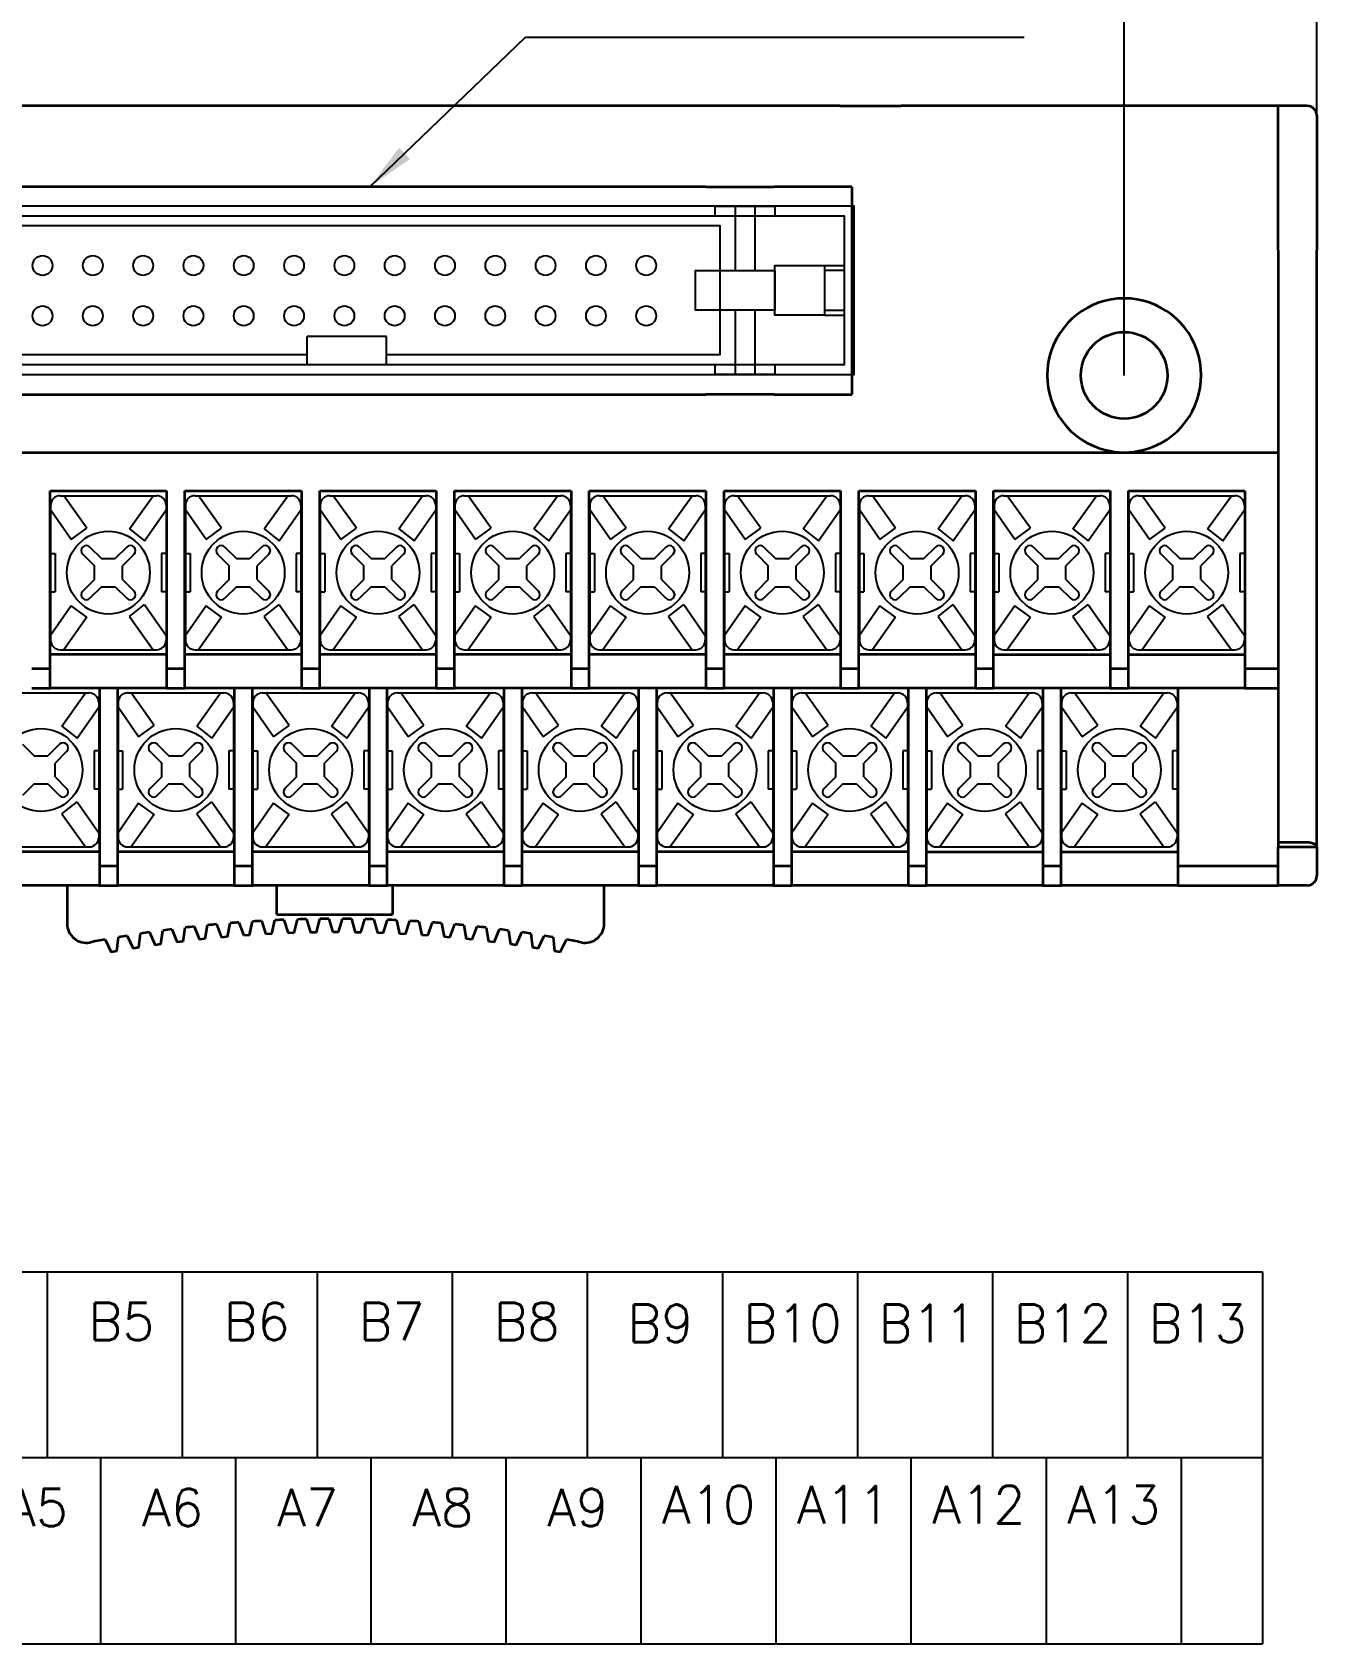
# Model space of a CAD drawing. Extents: x 295 to 2531, y 240 to 845.
# Drawn here: x 933.1 to 999.8, y 703 to 786.7 of the extents above; entities that cross this region are included whole.
import ezdxf

# ---------------------------------------------------------------- set-up
doc = ezdxf.new("R2010")
doc.units = 0
doc.header["$LTSCALE"] = 0.1
doc.layers.get('0').update_dxf_attribs({"linetype": 'CONTINUOUS'})
doc.layers.get('DEFPOINTS').update_dxf_attribs({"linetype": 'CONTINUOUS'})
doc.layers.add('S', color=3, linetype='CONTINUOUS')
doc.layers.add('가시적인 것(ISO)', color=7, linetype='CONTINUOUS', lineweight=35)
doc.styles.get("Standard").update_dxf_attribs({"font": 'simplex.shx', "width": 0.9})
doc.styles.add('주 문자 (ISO)', font='')
doc.styles.get('주 문자 (ISO)').set_extended_font_data('Dotum')
doc.dimstyles.new('기본값 (ISO)', dxfattribs={"dimtxt": 2.5, "dimasz": 2.5, "dimexe": 2, "dimexo": 0, "dimgap": 1, "dimtad": 1, "dimdec": 1, "dimrnd": 1e-08, "dimzin": 0, "dimdsep": 46, "dimtxsty": '주 문자 (ISO)', "dimcen": 0.09, "dimdle": 10, "dimclrd": 1, "dimclre": 1, "dimclrt": 256, "dimadec": 1, "dimazin": 0, "dimtfac": 0.6, "dimtofl": 0, "dimtmove": 0, "dimatfit": 3, "dimfxl": 1, "dimtolj": 1, "dimtzin": 0, "dimlwd": -1, "dimlwe": -1, "dimarcsym": 0})

# ---------------------------------------------------------------- blocks, each defined once
blk = doc.blocks.new('*D49')
at = {"color": 1, "transparency": 16777216}
for p, q in [((908.79, 768.849), (908.79, 799.785)), ((989.79, 768.849), (989.79, 799.785)), ((911.29, 797.785), (987.29, 797.785))]:
    blk.add_line(p, q, dxfattribs=at)
for points in [[(911.29, 798.202), (911.29, 797.368), (908.79, 797.785)], [(987.29, 798.202), (987.29, 797.368), (989.79, 797.785)]]:
    blk.add_solid(points, dxfattribs=at)
at = {"layer": 'DEFPOINTS', "color": 0, "transparency": 16777216}
for p in [(989.79, 797.785), (908.79, 768.849), (989.79, 768.849)]:
    blk.add_point(p, dxfattribs=at)
at = {"transparency": 16777216, "insert": (949.29, 800.037), "char_height": 2.5, "attachment_point": 5, "style": '주 문자 (ISO)'}
blk.add_mtext('\\A1;81.0', dxfattribs=at)
blk = doc.blocks.new('*D50')
at = {"color": 1, "transparency": 16777216}
for p, q in [((898.79, 782.349), (898.79, 806.091)), ((999.79, 782.346), (999.79, 806.091)), ((901.29, 804.091), (997.29, 804.091))]:
    blk.add_line(p, q, dxfattribs=at)
for points in [[(901.29, 804.508), (901.29, 803.675), (898.79, 804.091)], [(997.29, 804.508), (997.29, 803.675), (999.79, 804.091)]]:
    blk.add_solid(points, dxfattribs=at)
at = {"layer": 'DEFPOINTS', "color": 0, "transparency": 16777216}
for p in [(999.79, 804.091), (898.79, 782.349), (999.79, 782.346)]:
    blk.add_point(p, dxfattribs=at)
at = {"transparency": 16777216, "insert": (949.29, 806.343), "char_height": 2.5, "attachment_point": 5, "style": '주 문자 (ISO)'}
blk.add_mtext('\\A1;101.0', dxfattribs=at)

msp = doc.modelspace()

# ---------------------------------------------------------------- linework, layer by layer
at = {"color": 7}
for p, q in [((969.583, 777.641), (969.583, 774.298)), ((970.612, 777.641), (970.612, 774.298)), ((974.226, 774.556), (975.255, 774.556)), ((969.583, 772.241), (969.583, 768.898)), ((970.612, 772.241), (970.612, 768.898)), ((974.226, 771.984), (975.255, 771.984)), ((951.47, 770.869), (947.356, 770.869)), ((947.356, 769.927), (947.356, 770.869)), ((951.47, 769.927), (951.47, 770.869)), ((947.356, 769.413), (947.356, 769.927)), ((947.356, 769.413), (951.47, 769.413)), ((951.47, 769.413), (951.47, 769.927)), ((934.035, 762.099), (934.035, 755.099)), ((934.535, 762.599), (939.535, 762.599)), ((935.916, 760.909), (934.715, 762.599)), ((938.123, 760.874), (939.354, 762.599)), ((940.035, 762.099), (940.035, 755.099)), ((941.035, 762.099), (941.035, 755.099)), ((941.535, 762.599), (946.535, 762.599)), ((942.916, 760.909), (941.715, 762.599)), ((945.123, 760.874), (946.354, 762.599)), ((947.035, 762.099), (947.035, 755.099)), ((948.035, 762.099), (948.035, 755.099)), ((948.535, 762.599), (953.535, 762.599)), ((949.916, 760.909), (948.715, 762.599)), ((952.123, 760.874), (953.354, 762.599)), ((954.035, 762.099), (954.035, 755.099)), ((955.035, 762.099), (955.035, 755.099)), ((955.535, 762.599), (960.535, 762.599)), ((956.916, 760.909), (955.715, 762.599)), ((959.123, 760.874), (960.354, 762.599)), ((961.035, 762.099), (961.035, 755.099)), ((962.035, 762.099), (962.035, 755.099)), ((962.535, 762.599), (967.535, 762.599)), ((963.916, 760.909), (962.715, 762.599)), ((966.123, 760.874), (967.354, 762.599)), ((968.035, 762.099), (968.035, 755.099)), ((969.035, 762.099), (969.035, 755.099)), ((969.535, 762.599), (974.535, 762.599)), ((970.916, 760.909), (969.715, 762.599)), ((973.123, 760.874), (974.354, 762.599)), ((975.035, 762.099), (975.035, 755.099)), ((976.035, 762.099), (976.035, 755.099)), ((976.535, 762.599), (981.535, 762.599)), ((977.916, 760.909), (976.715, 762.599)), ((980.123, 760.874), (981.354, 762.599)), ((982.035, 762.099), (982.035, 755.099)), ((983.035, 762.099), (983.035, 755.099)), ((983.535, 762.599), (988.535, 762.599)), ((984.916, 760.909), (983.715, 762.599)), ((987.123, 760.874), (988.354, 762.599)), ((989.035, 762.099), (989.035, 755.099)), ((990.035, 762.099), (990.035, 755.099)), ((990.535, 762.599), (995.535, 762.599)), ((991.916, 760.909), (990.715, 762.599)), ((994.123, 760.874), (995.354, 762.599)), ((996.035, 762.099), (996.035, 755.099)), ((935.106, 760.317), (934.035, 761.857)), ((938.912, 760.258), (940.035, 761.857)), ((942.106, 760.317), (941.035, 761.857)), ((945.912, 760.258), (947.035, 761.857)), ((949.106, 760.317), (948.035, 761.857)), ((952.912, 760.258), (954.035, 761.857)), ((956.106, 760.317), (955.035, 761.857)), ((959.912, 760.258), (961.035, 761.857)), ((963.106, 760.317), (962.035, 761.857)), ((966.912, 760.258), (968.035, 761.857)), ((970.106, 760.317), (969.035, 761.857)), ((973.912, 760.258), (975.035, 761.857)), ((977.106, 760.317), (976.035, 761.857)), ((980.912, 760.258), (982.035, 761.857)), ((984.106, 760.317), (983.035, 761.857)), ((987.912, 760.258), (989.035, 761.857)), ((991.106, 760.317), (990.035, 761.857)), ((994.912, 760.258), (996.035, 761.857)), ((935.702, 759.558), (936.307, 758.953)), ((936.076, 759.932), (936.681, 759.327)), ((937.993, 759.932), (937.388, 759.327)), ((938.367, 759.558), (937.762, 758.953)), ((942.702, 759.558), (943.307, 758.953)), ((943.076, 759.932), (943.681, 759.327)), ((944.993, 759.932), (944.388, 759.327)), ((945.367, 759.558), (944.762, 758.953)), ((949.702, 759.558), (950.307, 758.953)), ((950.076, 759.932), (950.681, 759.327)), ((951.993, 759.932), (951.388, 759.327)), ((952.367, 759.558), (951.762, 758.953)), ((956.702, 759.558), (957.307, 758.953)), ((957.076, 759.932), (957.681, 759.327)), ((958.993, 759.932), (958.388, 759.327)), ((959.367, 759.558), (958.762, 758.953)), ((963.702, 759.558), (964.307, 758.953)), ((964.076, 759.932), (964.681, 759.327)), ((965.993, 759.932), (965.388, 759.327)), ((966.367, 759.558), (965.762, 758.953)), ((970.702, 759.558), (971.307, 758.953)), ((971.076, 759.932), (971.681, 759.327)), ((972.993, 759.932), (972.388, 759.327)), ((973.367, 759.558), (972.762, 758.953)), ((977.702, 759.558), (978.307, 758.953)), ((978.076, 759.932), (978.681, 759.327)), ((979.993, 759.932), (979.388, 759.327)), ((980.367, 759.558), (979.762, 758.953)), ((984.702, 759.558), (985.307, 758.953)), ((985.076, 759.932), (985.681, 759.327)), ((986.993, 759.932), (986.388, 759.327)), ((987.367, 759.558), (986.762, 758.953)), ((991.702, 759.558), (992.307, 758.953)), ((992.076, 759.932), (992.681, 759.327)), ((993.993, 759.932), (993.388, 759.327)), ((994.367, 759.558), (993.762, 758.953)), ((936.307, 758.246), (936.307, 758.953)), ((936.681, 759.327), (937.388, 759.327)), ((937.762, 758.246), (937.762, 758.953)), ((943.307, 758.246), (943.307, 758.953)), ((943.681, 759.327), (944.388, 759.327)), ((944.762, 758.246), (944.762, 758.953)), ((950.307, 758.246), (950.307, 758.953)), ((950.681, 759.327), (951.388, 759.327)), ((951.762, 758.246), (951.762, 758.953)), ((957.307, 758.246), (957.307, 758.953)), ((957.681, 759.327), (958.388, 759.327)), ((958.762, 758.246), (958.762, 758.953)), ((964.307, 758.246), (964.307, 758.953)), ((964.681, 759.327), (965.388, 759.327)), ((965.762, 758.246), (965.762, 758.953)), ((971.307, 758.246), (971.307, 758.953)), ((971.681, 759.327), (972.388, 759.327)), ((972.762, 758.246), (972.762, 758.953)), ((978.307, 758.246), (978.307, 758.953)), ((978.681, 759.327), (979.388, 759.327)), ((979.762, 758.246), (979.762, 758.953)), ((985.307, 758.246), (985.307, 758.953)), ((985.681, 759.327), (986.388, 759.327)), ((986.762, 758.246), (986.762, 758.953)), ((992.307, 758.246), (992.307, 758.953)), ((992.681, 759.327), (993.388, 759.327)), ((993.762, 758.246), (993.762, 758.953)), ((936.307, 758.246), (935.702, 757.641)), ((936.681, 757.872), (936.076, 757.267)), ((936.681, 757.872), (937.388, 757.872)), ((937.388, 757.872), (937.993, 757.267)), ((937.762, 758.246), (938.367, 757.641)), ((943.307, 758.246), (942.702, 757.641)), ((943.681, 757.872), (943.076, 757.267)), ((943.681, 757.872), (944.388, 757.872)), ((944.388, 757.872), (944.993, 757.267)), ((944.762, 758.246), (945.367, 757.641)), ((950.307, 758.246), (949.702, 757.641)), ((950.681, 757.872), (950.076, 757.267)), ((950.681, 757.872), (951.388, 757.872)), ((951.388, 757.872), (951.993, 757.267)), ((951.762, 758.246), (952.367, 757.641)), ((957.307, 758.246), (956.702, 757.641)), ((957.681, 757.872), (957.076, 757.267)), ((957.681, 757.872), (958.388, 757.872)), ((958.388, 757.872), (958.993, 757.267)), ((958.762, 758.246), (959.367, 757.641)), ((964.307, 758.246), (963.702, 757.641)), ((964.681, 757.872), (964.076, 757.267)), ((964.681, 757.872), (965.388, 757.872)), ((965.388, 757.872), (965.993, 757.267)), ((965.762, 758.246), (966.367, 757.641)), ((971.307, 758.246), (970.702, 757.641)), ((971.681, 757.872), (971.076, 757.267)), ((971.681, 757.872), (972.388, 757.872)), ((972.388, 757.872), (972.993, 757.267)), ((972.762, 758.246), (973.367, 757.641)), ((978.307, 758.246), (977.702, 757.641)), ((978.681, 757.872), (978.076, 757.267)), ((978.681, 757.872), (979.388, 757.872)), ((979.388, 757.872), (979.993, 757.267)), ((979.762, 758.246), (980.367, 757.641)), ((985.307, 758.246), (984.702, 757.641)), ((985.681, 757.872), (985.076, 757.267)), ((985.681, 757.872), (986.388, 757.872)), ((986.388, 757.872), (986.993, 757.267)), ((986.762, 758.246), (987.367, 757.641)), ((992.307, 758.246), (991.702, 757.641)), ((992.681, 757.872), (992.076, 757.267)), ((992.681, 757.872), (993.388, 757.872)), ((993.388, 757.872), (993.993, 757.267)), ((993.762, 758.246), (994.367, 757.641)), ((935.106, 756.881), (934.035, 755.341)), ((938.912, 756.94), (940.035, 755.341)), ((942.106, 756.881), (941.035, 755.341)), ((945.912, 756.94), (947.035, 755.341)), ((949.106, 756.881), (948.035, 755.341)), ((952.912, 756.94), (954.035, 755.341)), ((956.106, 756.881), (955.035, 755.341)), ((959.912, 756.94), (961.035, 755.341)), ((963.106, 756.881), (962.035, 755.341)), ((966.912, 756.94), (968.035, 755.341)), ((970.106, 756.881), (969.035, 755.341)), ((973.912, 756.94), (975.035, 755.341)), ((977.106, 756.881), (976.035, 755.341)), ((980.912, 756.94), (982.035, 755.341)), ((984.106, 756.881), (983.035, 755.341)), ((987.912, 756.94), (989.035, 755.341)), ((991.106, 756.881), (990.035, 755.341)), ((994.912, 756.94), (996.035, 755.341)), ((935.916, 756.289), (934.715, 754.599)), ((938.123, 756.325), (939.354, 754.599)), ((942.916, 756.289), (941.715, 754.599)), ((945.123, 756.325), (946.354, 754.599)), ((949.916, 756.289), (948.715, 754.599)), ((952.123, 756.325), (953.354, 754.599)), ((956.916, 756.289), (955.715, 754.599)), ((959.123, 756.325), (960.354, 754.599)), ((963.916, 756.289), (962.715, 754.599)), ((966.123, 756.325), (967.354, 754.599)), ((970.916, 756.289), (969.715, 754.599)), ((973.123, 756.325), (974.354, 754.599)), ((977.916, 756.289), (976.715, 754.599)), ((980.123, 756.325), (981.354, 754.599)), ((984.916, 756.289), (983.715, 754.599)), ((987.123, 756.325), (988.354, 754.599)), ((991.916, 756.289), (990.715, 754.599)), ((994.123, 756.325), (995.354, 754.599)), ((934.535, 754.599), (939.535, 754.599)), ((941.535, 754.599), (946.535, 754.599)), ((948.535, 754.599), (953.535, 754.599)), ((955.535, 754.599), (960.535, 754.599)), ((962.535, 754.599), (967.535, 754.599)), ((969.535, 754.599), (974.535, 754.599)), ((976.535, 754.599), (981.535, 754.599)), ((983.535, 754.599), (988.535, 754.599)), ((990.535, 754.599), (995.535, 754.599)), ((931.035, 752.349), (936.035, 752.349)), ((934.623, 750.624), (935.854, 752.349)), ((936.535, 751.849), (936.535, 744.849)), ((937.535, 751.849), (937.535, 744.849)), ((938.035, 752.349), (943.035, 752.349)), ((939.416, 750.659), (938.215, 752.349)), ((941.623, 750.624), (942.854, 752.349)), ((943.535, 751.849), (943.535, 744.849)), ((944.535, 751.849), (944.535, 744.849)), ((945.035, 752.349), (950.035, 752.349)), ((946.416, 750.659), (945.215, 752.349)), ((948.623, 750.624), (949.854, 752.349)), ((950.535, 751.849), (950.535, 744.849)), ((951.535, 751.849), (951.535, 744.849)), ((952.035, 752.349), (957.035, 752.349)), ((953.416, 750.659), (952.215, 752.349)), ((955.623, 750.624), (956.854, 752.349)), ((957.535, 751.849), (957.535, 744.849)), ((958.535, 751.849), (958.535, 744.849)), ((959.035, 752.349), (964.035, 752.349)), ((960.416, 750.659), (959.215, 752.349)), ((962.623, 750.624), (963.854, 752.349)), ((964.535, 751.849), (964.535, 744.849)), ((965.535, 751.849), (965.535, 744.849)), ((966.035, 752.349), (971.035, 752.349)), ((967.416, 750.659), (966.215, 752.349)), ((969.623, 750.624), (970.854, 752.349)), ((971.535, 751.849), (971.535, 744.849)), ((972.535, 751.849), (972.535, 744.849)), ((973.035, 752.349), (978.035, 752.349)), ((974.416, 750.659), (973.215, 752.349)), ((976.623, 750.624), (977.854, 752.349)), ((978.535, 751.849), (978.535, 744.849)), ((979.535, 751.849), (979.535, 744.849)), ((980.035, 752.349), (985.035, 752.349)), ((981.416, 750.659), (980.215, 752.349)), ((983.623, 750.624), (984.854, 752.349)), ((985.535, 751.849), (985.535, 744.849)), ((986.535, 751.849), (986.535, 744.849)), ((987.035, 752.349), (992.035, 752.349)), ((988.416, 750.659), (987.215, 752.349)), ((990.623, 750.624), (991.854, 752.349)), ((992.535, 751.849), (992.535, 744.849)), ((935.412, 750.008), (936.535, 751.607)), ((938.606, 750.067), (937.535, 751.607)), ((942.412, 750.008), (943.535, 751.607)), ((945.606, 750.067), (944.535, 751.607)), ((949.412, 750.008), (950.535, 751.607)), ((952.606, 750.067), (951.535, 751.607)), ((956.412, 750.008), (957.535, 751.607)), ((959.606, 750.067), (958.535, 751.607)), ((963.412, 750.008), (964.535, 751.607)), ((966.606, 750.067), (965.535, 751.607)), ((970.412, 750.008), (971.535, 751.607)), ((973.606, 750.067), (972.535, 751.607)), ((977.412, 750.008), (978.535, 751.607)), ((980.606, 750.067), (979.535, 751.607)), ((984.412, 750.008), (985.535, 751.607)), ((987.606, 750.067), (986.535, 751.607)), ((991.412, 750.008), (992.535, 751.607)), ((932.576, 749.682), (933.181, 749.077)), ((934.493, 749.682), (933.888, 749.077)), ((934.867, 749.308), (934.262, 748.703)), ((939.202, 749.308), (939.807, 748.703)), ((939.576, 749.682), (940.181, 749.077)), ((941.493, 749.682), (940.888, 749.077)), ((941.867, 749.308), (941.262, 748.703)), ((946.202, 749.308), (946.807, 748.703)), ((946.576, 749.682), (947.181, 749.077)), ((948.493, 749.682), (947.888, 749.077)), ((948.867, 749.308), (948.262, 748.703)), ((953.202, 749.308), (953.807, 748.703)), ((953.576, 749.682), (954.181, 749.077)), ((955.493, 749.682), (954.888, 749.077)), ((955.867, 749.308), (955.262, 748.703)), ((960.202, 749.308), (960.807, 748.703)), ((960.576, 749.682), (961.181, 749.077)), ((962.493, 749.682), (961.888, 749.077)), ((962.867, 749.308), (962.262, 748.703)), ((967.202, 749.308), (967.807, 748.703)), ((967.576, 749.682), (968.181, 749.077)), ((969.493, 749.682), (968.888, 749.077)), ((969.867, 749.308), (969.262, 748.703)), ((974.202, 749.308), (974.807, 748.703)), ((974.576, 749.682), (975.181, 749.077)), ((976.493, 749.682), (975.888, 749.077)), ((976.867, 749.308), (976.262, 748.703)), ((981.202, 749.308), (981.807, 748.703)), ((981.576, 749.682), (982.181, 749.077)), ((983.493, 749.682), (982.888, 749.077)), ((983.867, 749.308), (983.262, 748.703)), ((988.202, 749.308), (988.807, 748.703)), ((988.576, 749.682), (989.181, 749.077)), ((990.493, 749.682), (989.888, 749.077)), ((990.867, 749.308), (990.262, 748.703)), ((933.181, 749.077), (933.888, 749.077)), ((934.262, 747.996), (934.262, 748.703)), ((939.807, 747.996), (939.807, 748.703)), ((940.181, 749.077), (940.888, 749.077)), ((941.262, 747.996), (941.262, 748.703)), ((946.807, 747.996), (946.807, 748.703)), ((947.181, 749.077), (947.888, 749.077)), ((948.262, 747.996), (948.262, 748.703)), ((953.807, 747.996), (953.807, 748.703)), ((954.181, 749.077), (954.888, 749.077)), ((955.262, 747.996), (955.262, 748.703)), ((960.807, 747.996), (960.807, 748.703)), ((961.181, 749.077), (961.888, 749.077)), ((962.262, 747.996), (962.262, 748.703)), ((967.807, 747.996), (967.807, 748.703)), ((968.181, 749.077), (968.888, 749.077)), ((969.262, 747.996), (969.262, 748.703)), ((974.807, 747.996), (974.807, 748.703)), ((975.181, 749.077), (975.888, 749.077)), ((976.262, 747.996), (976.262, 748.703)), ((981.807, 747.996), (981.807, 748.703)), ((982.181, 749.077), (982.888, 749.077)), ((983.262, 747.996), (983.262, 748.703)), ((988.807, 747.996), (988.807, 748.703)), ((989.181, 749.077), (989.888, 749.077)), ((990.262, 747.996), (990.262, 748.703)), ((934.262, 747.996), (934.867, 747.391)), ((939.807, 747.996), (939.202, 747.391)), ((941.262, 747.996), (941.867, 747.391)), ((946.807, 747.996), (946.202, 747.391)), ((948.262, 747.996), (948.867, 747.391)), ((953.807, 747.996), (953.202, 747.391)), ((955.262, 747.996), (955.867, 747.391)), ((960.807, 747.996), (960.202, 747.391)), ((962.262, 747.996), (962.867, 747.391)), ((967.807, 747.996), (967.202, 747.391)), ((969.262, 747.996), (969.867, 747.391)), ((974.807, 747.996), (974.202, 747.391)), ((976.262, 747.996), (976.867, 747.391)), ((981.807, 747.996), (981.202, 747.391)), ((983.262, 747.996), (983.867, 747.391)), ((988.807, 747.996), (988.202, 747.391)), ((990.262, 747.996), (990.867, 747.391)), ((933.181, 747.622), (932.576, 747.017)), ((933.181, 747.622), (933.888, 747.622)), ((933.888, 747.622), (934.493, 747.017)), ((940.181, 747.622), (939.576, 747.017)), ((940.181, 747.622), (940.888, 747.622)), ((940.888, 747.622), (941.493, 747.017)), ((947.181, 747.622), (946.576, 747.017)), ((947.181, 747.622), (947.888, 747.622)), ((947.888, 747.622), (948.493, 747.017)), ((954.181, 747.622), (953.576, 747.017)), ((954.181, 747.622), (954.888, 747.622)), ((954.888, 747.622), (955.493, 747.017)), ((961.181, 747.622), (960.576, 747.017)), ((961.181, 747.622), (961.888, 747.622)), ((961.888, 747.622), (962.493, 747.017)), ((968.181, 747.622), (967.576, 747.017)), ((968.181, 747.622), (968.888, 747.622)), ((968.888, 747.622), (969.493, 747.017)), ((975.181, 747.622), (974.576, 747.017)), ((975.181, 747.622), (975.888, 747.622)), ((975.888, 747.622), (976.493, 747.017)), ((982.181, 747.622), (981.576, 747.017)), ((982.181, 747.622), (982.888, 747.622)), ((982.888, 747.622), (983.493, 747.017)), ((989.181, 747.622), (988.576, 747.017)), ((989.181, 747.622), (989.888, 747.622)), ((989.888, 747.622), (990.493, 747.017)), ((934.623, 746.075), (935.854, 744.349)), ((935.412, 746.69), (936.535, 745.091)), ((938.606, 746.631), (937.535, 745.091)), ((939.416, 746.039), (938.215, 744.349)), ((941.623, 746.075), (942.854, 744.349)), ((942.412, 746.69), (943.535, 745.091)), ((945.606, 746.631), (944.535, 745.091)), ((946.416, 746.039), (945.215, 744.349)), ((948.623, 746.075), (949.854, 744.349)), ((949.412, 746.69), (950.535, 745.091)), ((952.606, 746.631), (951.535, 745.091)), ((953.416, 746.039), (952.215, 744.349)), ((955.623, 746.075), (956.854, 744.349)), ((956.412, 746.69), (957.535, 745.091)), ((959.606, 746.631), (958.535, 745.091)), ((960.416, 746.039), (959.215, 744.349)), ((962.623, 746.075), (963.854, 744.349)), ((963.412, 746.69), (964.535, 745.091)), ((966.606, 746.631), (965.535, 745.091)), ((967.416, 746.039), (966.215, 744.349)), ((969.623, 746.075), (970.854, 744.349)), ((970.412, 746.69), (971.535, 745.091)), ((973.606, 746.631), (972.535, 745.091)), ((974.416, 746.039), (973.215, 744.349)), ((976.623, 746.075), (977.854, 744.349)), ((977.412, 746.69), (978.535, 745.091)), ((980.606, 746.631), (979.535, 745.091)), ((981.416, 746.039), (980.215, 744.349)), ((983.623, 746.075), (984.854, 744.349)), ((984.412, 746.69), (985.535, 745.091)), ((987.606, 746.631), (986.535, 745.091)), ((988.416, 746.039), (987.215, 744.349)), ((990.623, 746.075), (991.854, 744.349)), ((991.412, 746.69), (992.535, 745.091)), ((931.035, 744.349), (936.035, 744.349)), ((938.035, 744.349), (943.035, 744.349)), ((945.035, 744.349), (950.035, 744.349)), ((952.035, 744.349), (957.035, 744.349)), ((959.035, 744.349), (964.035, 744.349)), ((966.035, 744.349), (971.035, 744.349)), ((973.035, 744.349), (978.035, 744.349)), ((980.035, 744.349), (985.035, 744.349)), ((987.035, 744.349), (992.035, 744.349)), ((901.559, 722.285), (996.978, 722.285)), ((933.85, 722.285), (933.85, 712.62)), ((940.864, 722.285), (940.864, 712.62)), ((947.878, 722.285), (947.878, 712.62)), ((954.893, 722.285), (954.893, 712.62)), ((961.907, 722.285), (961.907, 712.62)), ((968.921, 722.285), (968.921, 712.62)), ((975.935, 722.285), (975.935, 712.62)), ((982.949, 722.285), (982.949, 712.62)), ((989.964, 722.285), (989.964, 712.62)), ((996.978, 722.285), (996.978, 702.955)), ((996.978, 712.62), (901.559, 712.62)), ((936.63, 712.62), (936.63, 702.955)), ((943.644, 712.62), (943.644, 702.955)), ((950.658, 712.62), (950.658, 702.955)), ((957.673, 712.62), (957.673, 702.955)), ((964.687, 712.62), (964.687, 702.955)), ((971.701, 712.62), (971.701, 702.955)), ((978.715, 712.62), (978.715, 702.955)), ((985.729, 712.62), (985.729, 702.955)), ((992.743, 712.62), (992.743, 702.955)), ((901.559, 702.955), (996.978, 702.955))]:
    msp.add_line(p, q, dxfattribs=at)
for p, q in [((935.106, 760.317), (935.916, 760.909)), ((938.123, 760.874), (938.912, 760.258)), ((942.106, 760.317), (942.916, 760.909)), ((945.123, 760.874), (945.912, 760.258)), ((949.106, 760.317), (949.916, 760.909)), ((952.123, 760.874), (952.912, 760.258)), ((956.106, 760.317), (956.916, 760.909)), ((959.123, 760.874), (959.912, 760.258)), ((963.106, 760.317), (963.916, 760.909)), ((966.123, 760.874), (966.912, 760.258)), ((970.106, 760.317), (970.916, 760.909)), ((973.123, 760.874), (973.912, 760.258)), ((977.106, 760.317), (977.916, 760.909)), ((980.123, 760.874), (980.912, 760.258)), ((984.106, 760.317), (984.916, 760.909)), ((987.123, 760.874), (987.912, 760.258)), ((991.106, 760.317), (991.916, 760.909)), ((994.123, 760.874), (994.912, 760.258)), ((935.916, 756.289), (935.106, 756.881)), ((938.123, 756.325), (938.912, 756.94)), ((942.916, 756.289), (942.106, 756.881)), ((945.123, 756.325), (945.912, 756.94)), ((949.916, 756.289), (949.106, 756.881)), ((952.123, 756.325), (952.912, 756.94)), ((956.916, 756.289), (956.106, 756.881)), ((959.123, 756.325), (959.912, 756.94)), ((963.916, 756.289), (963.106, 756.881)), ((966.123, 756.325), (966.912, 756.94)), ((970.916, 756.289), (970.106, 756.881)), ((973.123, 756.325), (973.912, 756.94)), ((977.916, 756.289), (977.106, 756.881)), ((980.123, 756.325), (980.912, 756.94)), ((984.916, 756.289), (984.106, 756.881)), ((987.123, 756.325), (987.912, 756.94)), ((991.916, 756.289), (991.106, 756.881)), ((994.123, 756.325), (994.912, 756.94)), ((934.623, 750.624), (935.412, 750.008)), ((938.606, 750.067), (939.416, 750.659)), ((941.623, 750.624), (942.412, 750.008)), ((945.606, 750.067), (946.416, 750.659)), ((948.623, 750.624), (949.412, 750.008)), ((952.606, 750.067), (953.416, 750.659)), ((955.623, 750.624), (956.412, 750.008)), ((959.606, 750.067), (960.416, 750.659)), ((962.623, 750.624), (963.412, 750.008)), ((966.606, 750.067), (967.416, 750.659)), ((969.623, 750.624), (970.412, 750.008)), ((973.606, 750.067), (974.416, 750.659)), ((976.623, 750.624), (977.412, 750.008)), ((980.606, 750.067), (981.416, 750.659)), ((983.623, 750.624), (984.412, 750.008)), ((987.606, 750.067), (988.416, 750.659)), ((990.623, 750.624), (991.412, 750.008)), ((934.623, 746.075), (935.412, 746.69)), ((939.416, 746.039), (938.606, 746.631)), ((941.623, 746.075), (942.412, 746.69)), ((946.416, 746.039), (945.606, 746.631)), ((948.623, 746.075), (949.412, 746.69)), ((953.416, 746.039), (952.606, 746.631)), ((955.623, 746.075), (956.412, 746.69)), ((960.416, 746.039), (959.606, 746.631)), ((962.623, 746.075), (963.412, 746.69)), ((967.416, 746.039), (966.606, 746.631)), ((969.623, 746.075), (970.412, 746.69)), ((974.416, 746.039), (973.606, 746.631)), ((976.623, 746.075), (977.412, 746.69)), ((981.416, 746.039), (980.606, 746.631)), ((983.623, 746.075), (984.412, 746.69)), ((988.416, 746.039), (987.606, 746.631)), ((990.623, 746.075), (991.412, 746.69))]:
    msp.add_line(p, q)
for points in [[(923.057, 777.641), (923.057, 768.898), (975.769, 768.898), (975.769, 777.641)], [(971.641, 777.641), (971.641, 777.127), (968.555, 777.127), (968.555, 777.641)], [(974.226, 774.556), (974.226, 771.984), (971.641, 771.984), (971.641, 774.556)], [(971.641, 774.298), (971.641, 772.241), (967.526, 772.241), (967.526, 774.298)], [(971.641, 769.413), (971.641, 768.898), (968.555, 768.898), (968.555, 769.413)]]:
    msp.add_lwpolyline(points, close=True, dxfattribs=at)
for points in [[(951.47, 769.413), (975.255, 769.413), (975.255, 777.127), (923.571, 777.127), (923.571, 769.413), (947.356, 769.413)], [(951.47, 769.927), (968.812, 769.927), (968.812, 776.613), (930.014, 776.613), (930.014, 769.927), (947.356, 769.927)], [(975.255, 774.298), (974.226, 774.298), (974.226, 772.241), (975.255, 772.241)]]:
    msp.add_lwpolyline(points, dxfattribs=at)
for centre, radius in [((933.614, 774.556), 0.514), ((936.227, 774.556), 0.514), ((938.839, 774.556), 0.514), ((941.452, 774.556), 0.514), ((944.065, 774.556), 0.514), ((946.677, 774.556), 0.514), ((949.29, 774.556), 0.514), ((951.902, 774.556), 0.514), ((954.515, 774.556), 0.514), ((957.127, 774.556), 0.514), ((959.74, 774.556), 0.514), ((962.353, 774.556), 0.514), ((964.965, 774.556), 0.514), ((933.614, 771.943), 0.514), ((936.227, 771.943), 0.514), ((938.839, 771.943), 0.514), ((941.452, 771.943), 0.514), ((944.065, 771.943), 0.514), ((946.677, 771.943), 0.514), ((949.29, 771.943), 0.514), ((951.902, 771.943), 0.514), ((954.515, 771.943), 0.514), ((957.127, 771.943), 0.514), ((959.74, 771.943), 0.514), ((962.353, 771.943), 0.514), ((964.965, 771.943), 0.514), ((937.035, 758.599), 2.153), ((944.035, 758.599), 2.153), ((951.035, 758.599), 2.153), ((958.035, 758.599), 2.153), ((965.035, 758.599), 2.153), ((972.035, 758.599), 2.153), ((979.035, 758.599), 2.153), ((986.035, 758.599), 2.153), ((993.035, 758.599), 2.153), ((933.535, 748.349), 2.153), ((940.535, 748.349), 2.153), ((947.535, 748.349), 2.153), ((954.535, 748.349), 2.153), ((961.535, 748.349), 2.153), ((968.535, 748.349), 2.153), ((975.535, 748.349), 2.153), ((982.535, 748.349), 2.153), ((989.535, 748.349), 2.153)]:
    msp.add_circle(centre, radius, dxfattribs=at)
for centre, radius, start, end in [((934.535, 762.099), 0.5, 90, 180), ((939.535, 762.099), 0.5, 0, 90), ((941.535, 762.099), 0.5, 90, 180), ((946.535, 762.099), 0.5, 0, 90), ((948.535, 762.099), 0.5, 90, 180), ((953.535, 762.099), 0.5, 0, 90), ((955.535, 762.099), 0.5, 90, 180), ((960.535, 762.099), 0.5, 0, 90), ((962.535, 762.099), 0.5, 90, 180), ((967.535, 762.099), 0.5, 0, 90), ((969.535, 762.099), 0.5, 90, 180), ((974.535, 762.099), 0.5, 0, 90), ((976.535, 762.099), 0.5, 90, 180), ((981.535, 762.099), 0.5, 0, 90), ((983.535, 762.099), 0.5, 90, 180), ((988.535, 762.099), 0.5, 0, 90), ((990.535, 762.099), 0.5, 90, 180), ((995.535, 762.099), 0.5, 0, 90), ((935.889, 759.745), 0.265, 45, 225), ((938.18, 759.745), 0.265, 315, 135), ((942.889, 759.745), 0.265, 45, 225), ((945.18, 759.745), 0.265, 315, 135), ((949.889, 759.745), 0.265, 45, 225), ((952.18, 759.745), 0.265, 315, 135), ((956.889, 759.745), 0.265, 45, 225), ((959.18, 759.745), 0.265, 315, 135), ((963.889, 759.745), 0.265, 45, 225), ((966.18, 759.745), 0.265, 315, 135), ((970.889, 759.745), 0.265, 45, 225), ((973.18, 759.745), 0.265, 315, 135), ((977.889, 759.745), 0.265, 45, 225), ((980.18, 759.745), 0.265, 315, 135), ((984.889, 759.745), 0.265, 45, 225), ((987.18, 759.745), 0.265, 315, 135), ((991.889, 759.745), 0.265, 45, 225), ((994.18, 759.745), 0.265, 315, 135), ((935.889, 757.454), 0.265, 135, 315), ((938.18, 757.454), 0.265, 225, 45), ((942.889, 757.454), 0.265, 135, 315), ((945.18, 757.454), 0.265, 225, 45), ((949.889, 757.454), 0.265, 135, 315), ((952.18, 757.454), 0.265, 225, 45), ((956.889, 757.454), 0.265, 135, 315), ((959.18, 757.454), 0.265, 225, 45), ((963.889, 757.454), 0.265, 135, 315), ((966.18, 757.454), 0.265, 225, 45), ((970.889, 757.454), 0.265, 135, 315), ((973.18, 757.454), 0.265, 225, 45), ((977.889, 757.454), 0.265, 135, 315), ((980.18, 757.454), 0.265, 225, 45), ((984.889, 757.454), 0.265, 135, 315), ((987.18, 757.454), 0.265, 225, 45), ((991.889, 757.454), 0.265, 135, 315), ((994.18, 757.454), 0.265, 225, 45), ((934.535, 755.099), 0.5, 180, 270), ((939.535, 755.099), 0.5, 270, 0), ((941.535, 755.099), 0.5, 180, 270), ((946.535, 755.099), 0.5, 270, 0), ((948.535, 755.099), 0.5, 180, 270), ((953.535, 755.099), 0.5, 270, 0), ((955.535, 755.099), 0.5, 180, 270), ((960.535, 755.099), 0.5, 270, 0), ((962.535, 755.099), 0.5, 180, 270), ((967.535, 755.099), 0.5, 270, 0), ((969.535, 755.099), 0.5, 180, 270), ((974.535, 755.099), 0.5, 270, 0), ((976.535, 755.099), 0.5, 180, 270), ((981.535, 755.099), 0.5, 270, 0), ((983.535, 755.099), 0.5, 180, 270), ((988.535, 755.099), 0.5, 270, 0), ((990.535, 755.099), 0.5, 180, 270), ((995.535, 755.099), 0.5, 270, 0), ((936.035, 751.849), 0.5, 0, 90), ((938.035, 751.849), 0.5, 90, 180), ((943.035, 751.849), 0.5, 0, 90), ((945.035, 751.849), 0.5, 90, 180), ((950.035, 751.849), 0.5, 0, 90), ((952.035, 751.849), 0.5, 90, 180), ((957.035, 751.849), 0.5, 0, 90), ((959.035, 751.849), 0.5, 90, 180), ((964.035, 751.849), 0.5, 0, 90), ((966.035, 751.849), 0.5, 90, 180), ((971.035, 751.849), 0.5, 0, 90), ((973.035, 751.849), 0.5, 90, 180), ((978.035, 751.849), 0.5, 0, 90), ((980.035, 751.849), 0.5, 90, 180), ((985.035, 751.849), 0.5, 0, 90), ((987.035, 751.849), 0.5, 90, 180), ((992.035, 751.849), 0.5, 0, 90), ((934.68, 749.495), 0.265, 315, 135), ((939.389, 749.495), 0.265, 45, 225), ((941.68, 749.495), 0.265, 315, 135), ((946.389, 749.495), 0.265, 45, 225), ((948.68, 749.495), 0.265, 315, 135), ((953.389, 749.495), 0.265, 45, 225), ((955.68, 749.495), 0.265, 315, 135), ((960.389, 749.495), 0.265, 45, 225), ((962.68, 749.495), 0.265, 315, 135), ((967.389, 749.495), 0.265, 45, 225), ((969.68, 749.495), 0.265, 315, 135), ((974.389, 749.495), 0.265, 45, 225), ((976.68, 749.495), 0.265, 315, 135), ((981.389, 749.495), 0.265, 45, 225), ((983.68, 749.495), 0.265, 315, 135), ((988.389, 749.495), 0.265, 45, 225), ((990.68, 749.495), 0.265, 315, 135), ((934.68, 747.204), 0.265, 225, 45), ((939.389, 747.204), 0.265, 135, 315), ((941.68, 747.204), 0.265, 225, 45), ((946.389, 747.204), 0.265, 135, 315), ((948.68, 747.204), 0.265, 225, 45), ((953.389, 747.204), 0.265, 135, 315), ((955.68, 747.204), 0.265, 225, 45), ((960.389, 747.204), 0.265, 135, 315), ((962.68, 747.204), 0.265, 225, 45), ((967.389, 747.204), 0.265, 135, 315), ((969.68, 747.204), 0.265, 225, 45), ((974.389, 747.204), 0.265, 135, 315), ((976.68, 747.204), 0.265, 225, 45), ((981.389, 747.204), 0.265, 135, 315), ((983.68, 747.204), 0.265, 225, 45), ((988.389, 747.204), 0.265, 135, 315), ((990.68, 747.204), 0.265, 225, 45), ((936.035, 744.849), 0.5, 270, 0), ((938.035, 744.849), 0.5, 180, 270), ((943.035, 744.849), 0.5, 270, 0), ((945.035, 744.849), 0.5, 180, 270), ((950.035, 744.849), 0.5, 270, 0), ((952.035, 744.849), 0.5, 180, 270), ((957.035, 744.849), 0.5, 270, 0), ((959.035, 744.849), 0.5, 180, 270), ((964.035, 744.849), 0.5, 270, 0), ((966.035, 744.849), 0.5, 180, 270), ((971.035, 744.849), 0.5, 270, 0), ((973.035, 744.849), 0.5, 180, 270), ((978.035, 744.849), 0.5, 270, 0), ((980.035, 744.849), 0.5, 180, 270), ((985.035, 744.849), 0.5, 270, 0), ((987.035, 744.849), 0.5, 180, 270), ((992.035, 744.849), 0.5, 270, 0)]:
    msp.add_arc(centre, radius, start, end, dxfattribs=at)
at = {"layer": 'S', "color": 0}
for p, q in [((934.01, 759.599), (934.275, 759.599)), ((934.275, 759.599), (934.275, 757.599)), ((940.06, 759.599), (939.795, 759.599)), ((939.795, 759.599), (939.795, 757.599)), ((941.01, 759.599), (941.275, 759.599)), ((941.275, 759.599), (941.275, 757.599)), ((947.06, 759.599), (946.795, 759.599)), ((946.795, 759.599), (946.795, 757.599)), ((948.01, 759.599), (948.275, 759.599)), ((948.275, 759.599), (948.275, 757.599)), ((954.06, 759.599), (953.795, 759.599)), ((953.795, 759.599), (953.795, 757.599)), ((955.01, 759.599), (955.275, 759.599)), ((955.275, 759.599), (955.275, 757.599)), ((961.06, 759.599), (960.795, 759.599)), ((960.795, 759.599), (960.795, 757.599)), ((962.01, 759.599), (962.275, 759.599)), ((962.275, 759.599), (962.275, 757.599)), ((968.06, 759.599), (967.795, 759.599)), ((967.795, 759.599), (967.795, 757.599)), ((969.01, 759.599), (969.275, 759.599)), ((969.275, 759.599), (969.275, 757.599)), ((975.06, 759.599), (974.795, 759.599)), ((974.795, 759.599), (974.795, 757.599)), ((976.01, 759.599), (976.275, 759.599)), ((976.275, 759.599), (976.275, 757.599)), ((982.06, 759.599), (981.795, 759.599)), ((981.795, 759.599), (981.795, 757.599)), ((983.01, 759.599), (983.275, 759.599)), ((983.275, 759.599), (983.275, 757.599)), ((989.06, 759.599), (988.795, 759.599)), ((988.795, 759.599), (988.795, 757.599)), ((990.01, 759.599), (990.275, 759.599)), ((990.275, 759.599), (990.275, 757.599)), ((996.06, 759.599), (995.795, 759.599)), ((995.795, 759.599), (995.795, 757.599)), ((934.01, 757.599), (934.275, 757.599)), ((940.06, 757.599), (939.795, 757.599)), ((941.01, 757.599), (941.275, 757.599)), ((947.06, 757.599), (946.795, 757.599)), ((948.01, 757.599), (948.275, 757.599)), ((954.06, 757.599), (953.795, 757.599)), ((955.01, 757.599), (955.275, 757.599)), ((961.06, 757.599), (960.795, 757.599)), ((962.01, 757.599), (962.275, 757.599)), ((968.06, 757.599), (967.795, 757.599)), ((969.01, 757.599), (969.275, 757.599)), ((975.06, 757.599), (974.795, 757.599)), ((976.01, 757.599), (976.275, 757.599)), ((982.06, 757.599), (981.795, 757.599)), ((983.01, 757.599), (983.275, 757.599)), ((989.06, 757.599), (988.795, 757.599)), ((990.01, 757.599), (990.275, 757.599)), ((996.06, 757.599), (995.795, 757.599)), ((936.56, 749.349), (936.295, 749.349)), ((936.295, 749.349), (936.295, 747.349)), ((937.51, 749.349), (937.775, 749.349)), ((937.775, 749.349), (937.775, 747.349)), ((943.56, 749.349), (943.295, 749.349)), ((943.295, 749.349), (943.295, 747.349)), ((944.51, 749.349), (944.775, 749.349)), ((944.775, 749.349), (944.775, 747.349)), ((950.56, 749.349), (950.295, 749.349)), ((950.295, 749.349), (950.295, 747.349)), ((951.51, 749.349), (951.775, 749.349)), ((951.775, 749.349), (951.775, 747.349)), ((957.56, 749.349), (957.295, 749.349)), ((957.295, 749.349), (957.295, 747.349)), ((958.51, 749.349), (958.775, 749.349)), ((958.775, 749.349), (958.775, 747.349)), ((964.56, 749.349), (964.295, 749.349)), ((964.295, 749.349), (964.295, 747.349)), ((965.51, 749.349), (965.775, 749.349)), ((965.775, 749.349), (965.775, 747.349)), ((971.56, 749.349), (971.295, 749.349)), ((971.295, 749.349), (971.295, 747.349)), ((972.51, 749.349), (972.775, 749.349)), ((972.775, 749.349), (972.775, 747.349)), ((978.56, 749.349), (978.295, 749.349)), ((978.295, 749.349), (978.295, 747.349)), ((979.51, 749.349), (979.775, 749.349)), ((979.775, 749.349), (979.775, 747.349)), ((985.56, 749.349), (985.295, 749.349)), ((985.295, 749.349), (985.295, 747.349)), ((986.51, 749.349), (986.775, 749.349)), ((986.775, 749.349), (986.775, 747.349)), ((992.56, 749.349), (992.295, 749.349)), ((992.295, 749.349), (992.295, 747.349)), ((936.56, 747.349), (936.295, 747.349)), ((937.51, 747.349), (937.775, 747.349)), ((943.56, 747.349), (943.295, 747.349)), ((944.51, 747.349), (944.775, 747.349)), ((950.56, 747.349), (950.295, 747.349)), ((951.51, 747.349), (951.775, 747.349)), ((957.56, 747.349), (957.295, 747.349)), ((958.51, 747.349), (958.775, 747.349)), ((964.56, 747.349), (964.295, 747.349)), ((965.51, 747.349), (965.775, 747.349)), ((971.56, 747.349), (971.295, 747.349)), ((972.51, 747.349), (972.775, 747.349)), ((978.56, 747.349), (978.295, 747.349)), ((979.51, 747.349), (979.775, 747.349)), ((985.56, 747.349), (985.295, 747.349)), ((986.51, 747.349), (986.775, 747.349)), ((992.56, 747.349), (992.295, 747.349))]:
    msp.add_line(p, q, dxfattribs=at)
at = {"layer": '가시적인 것(ISO)'}
for p, q in [((968.069, 782.849), (930.511, 782.849)), ((971.958, 782.849), (968.069, 782.849)), ((975.029, 782.849), (971.958, 782.849)), ((975.029, 782.849), (978.211, 782.849)), ((997.79, 782.849), (978.211, 782.849)), ((997.79, 775.349), (997.79, 782.849)), ((999.29, 782.849), (997.79, 782.849)), ((999.79, 782.349), (999.79, 775.349)), ((968.069, 778.649), (930.511, 778.649)), ((968.069, 778.649), (971.604, 778.649)), ((974.675, 778.649), (971.604, 778.649)), ((975.64, 778.649), (974.675, 778.649)), ((975.64, 778.649), (975.64, 767.849)), ((997.79, 775.349), (997.79, 744.599)), ((999.79, 744.395), (999.79, 775.349)), ((930.511, 767.849), (968.069, 767.849)), ((971.604, 767.849), (968.069, 767.849)), ((971.604, 767.849), (974.675, 767.849)), ((974.675, 767.849), (975.64, 767.849)), ((900.79, 764.849), (997.79, 764.849)), ((934.01, 762.849), (940.06, 762.849)), ((934.01, 753.599), (934.01, 762.849)), ((940.06, 762.849), (940.06, 753.599)), ((941.01, 762.849), (947.06, 762.849)), ((941.01, 753.599), (941.01, 762.849)), ((947.06, 762.849), (947.06, 753.599)), ((948.01, 762.849), (954.06, 762.849)), ((948.01, 753.599), (948.01, 762.849)), ((954.06, 762.849), (954.06, 753.599)), ((955.01, 762.849), (961.06, 762.849)), ((955.01, 753.599), (955.01, 762.849)), ((961.06, 762.849), (961.06, 753.599)), ((962.01, 762.849), (968.06, 762.849)), ((962.01, 753.599), (962.01, 762.849)), ((968.06, 762.849), (968.06, 753.599)), ((969.01, 762.849), (975.06, 762.849)), ((969.01, 753.599), (969.01, 762.849)), ((975.06, 762.849), (975.06, 753.599)), ((976.01, 762.849), (982.06, 762.849)), ((976.01, 753.599), (976.01, 762.849)), ((982.06, 762.849), (982.06, 753.599)), ((983.01, 753.599), (983.01, 762.849)), ((983.01, 762.849), (989.06, 762.849)), ((989.06, 762.849), (989.06, 753.599)), ((990.01, 753.599), (990.01, 762.849)), ((990.01, 762.849), (996.06, 762.849)), ((996.06, 762.849), (996.06, 753.599)), ((940.06, 754.349), (934.01, 754.349)), ((947.06, 754.349), (941.01, 754.349)), ((954.06, 754.349), (948.01, 754.349)), ((961.06, 754.349), (955.01, 754.349)), ((968.06, 754.349), (962.01, 754.349)), ((975.06, 754.349), (969.01, 754.349)), ((982.06, 754.349), (976.01, 754.349)), ((983.01, 754.349), (989.06, 754.349)), ((990.01, 754.349), (996.06, 754.349)), ((934.01, 753.599), (933.06, 753.599)), ((934.01, 752.599), (934.01, 753.599)), ((941.01, 753.599), (940.06, 753.599)), ((940.06, 753.599), (940.06, 752.599)), ((941.01, 752.599), (941.01, 753.599)), ((948.01, 753.599), (947.06, 753.599)), ((947.06, 753.599), (947.06, 752.599)), ((948.01, 752.599), (948.01, 753.599)), ((955.01, 753.599), (954.06, 753.599)), ((954.06, 753.599), (954.06, 752.599)), ((955.01, 752.599), (955.01, 753.599)), ((962.01, 753.599), (961.06, 753.599)), ((961.06, 753.599), (961.06, 752.599)), ((962.01, 752.599), (962.01, 753.599)), ((969.01, 753.599), (968.06, 753.599)), ((968.06, 753.599), (968.06, 752.599)), ((969.01, 752.599), (969.01, 753.599)), ((976.01, 753.599), (975.06, 753.599)), ((975.06, 753.599), (975.06, 752.599)), ((976.01, 752.599), (976.01, 753.599)), ((983.01, 753.599), (982.06, 753.599)), ((982.06, 753.599), (982.06, 752.599)), ((983.01, 752.599), (983.01, 753.599)), ((989.06, 753.599), (989.06, 752.599)), ((990.01, 753.599), (989.06, 753.599)), ((990.01, 752.599), (990.01, 753.599)), ((996.06, 753.599), (996.06, 752.599)), ((997.79, 753.599), (996.06, 753.599)), ((933.06, 752.599), (934.01, 752.599)), ((940.06, 752.599), (934.01, 752.599)), ((936.57, 752.599), (936.57, 743.349)), ((937.52, 743.349), (937.52, 752.599)), ((940.06, 752.599), (941.01, 752.599)), ((947.06, 752.599), (941.01, 752.599)), ((943.57, 752.599), (943.57, 743.349)), ((944.52, 743.349), (944.52, 752.599)), ((947.06, 752.599), (948.01, 752.599)), ((954.06, 752.599), (948.01, 752.599)), ((950.57, 752.599), (950.57, 743.349)), ((951.52, 743.349), (951.52, 752.599)), ((954.06, 752.599), (955.01, 752.599)), ((961.06, 752.599), (955.01, 752.599)), ((957.57, 752.599), (957.57, 743.349)), ((958.52, 743.349), (958.52, 752.599)), ((961.06, 752.599), (962.01, 752.599)), ((968.06, 752.599), (962.01, 752.599)), ((964.57, 752.599), (964.57, 743.349)), ((965.52, 743.349), (965.52, 752.599)), ((968.06, 752.599), (969.01, 752.599)), ((975.06, 752.599), (969.01, 752.599)), ((971.57, 752.599), (971.57, 743.349)), ((972.52, 743.349), (972.52, 752.599)), ((975.06, 752.599), (976.01, 752.599)), ((982.06, 752.599), (976.01, 752.599)), ((978.57, 752.599), (978.57, 743.349)), ((979.52, 743.349), (979.52, 752.599)), ((982.06, 752.599), (983.01, 752.599)), ((989.06, 752.599), (983.01, 752.599)), ((985.57, 752.599), (985.57, 743.349)), ((986.52, 743.349), (986.52, 752.599)), ((989.06, 752.599), (990.01, 752.599)), ((996.06, 752.599), (990.01, 752.599)), ((992.57, 752.599), (992.57, 743.349)), ((996.06, 752.599), (997.79, 752.599)), ((997.79, 744.599), (997.79, 744.345)), ((997.79, 744.599), (999.29, 744.599)), ((997.79, 742.349), (997.79, 744.345)), ((999.79, 744.345), (997.79, 744.345)), ((999.3, 744.599), (999.29, 744.599)), ((999.79, 744.345), (999.79, 744.395)), ((999.79, 744.345), (999.79, 742.849)), ((936.57, 744.099), (930.52, 744.099)), ((943.57, 744.099), (937.52, 744.099)), ((950.57, 744.099), (944.52, 744.099)), ((957.57, 744.099), (951.52, 744.099)), ((964.57, 744.099), (958.52, 744.099)), ((971.57, 744.099), (965.52, 744.099)), ((978.57, 744.099), (972.52, 744.099)), ((979.52, 744.099), (985.57, 744.099)), ((986.52, 744.099), (992.57, 744.099)), ((936.57, 743.349), (936.57, 742.349)), ((937.52, 743.349), (936.57, 743.349)), ((937.52, 742.349), (937.52, 743.349)), ((943.57, 743.349), (943.57, 742.349)), ((944.52, 743.349), (943.57, 743.349)), ((944.52, 742.349), (944.52, 743.349)), ((950.57, 743.349), (950.57, 742.349)), ((951.52, 743.349), (950.57, 743.349)), ((951.52, 742.349), (951.52, 743.349)), ((957.57, 743.349), (957.57, 742.349)), ((958.52, 743.349), (957.57, 743.349)), ((958.52, 742.349), (958.52, 743.349)), ((964.57, 743.349), (964.57, 742.349)), ((965.52, 743.349), (964.57, 743.349)), ((965.52, 742.349), (965.52, 743.349)), ((972.52, 743.349), (971.57, 743.349)), ((971.57, 743.349), (971.57, 742.349)), ((972.52, 742.349), (972.52, 743.349)), ((979.52, 743.349), (978.57, 743.349)), ((978.57, 743.349), (978.57, 742.349)), ((979.52, 742.349), (979.52, 743.349)), ((985.57, 743.349), (985.57, 742.349)), ((986.52, 743.349), (985.57, 743.349)), ((986.52, 742.349), (986.52, 743.349)), ((992.57, 743.349), (992.57, 742.349)), ((997.79, 743.349), (992.57, 743.349)), ((936.57, 742.349), (930.52, 742.349)), ((934.89, 742.349), (934.89, 740.374)), ((936.57, 742.349), (937.52, 742.349)), ((943.57, 742.349), (937.52, 742.349)), ((943.57, 742.349), (944.52, 742.349)), ((950.57, 742.349), (944.52, 742.349)), ((945.79, 740.849), (945.79, 742.349)), ((950.57, 742.349), (951.52, 742.349)), ((957.57, 742.349), (951.52, 742.349)), ((951.79, 742.349), (951.79, 740.849)), ((957.57, 742.349), (958.52, 742.349)), ((964.57, 742.349), (958.52, 742.349)), ((962.79, 740.374), (962.79, 742.349)), ((964.57, 742.349), (965.52, 742.349)), ((971.57, 742.349), (965.52, 742.349)), ((971.57, 742.349), (972.52, 742.349)), ((978.57, 742.349), (972.52, 742.349)), ((978.57, 742.349), (979.52, 742.349)), ((985.57, 742.349), (979.52, 742.349)), ((985.57, 742.349), (986.52, 742.349)), ((992.57, 742.349), (986.52, 742.349)), ((992.57, 742.349), (997.79, 742.349)), ((999.29, 742.349), (997.79, 742.349)), ((940.911, 739.443), (941.024, 740.161)), ((941.487, 740.214), (941.758, 739.54)), ((942.061, 739.571), (942.186, 740.288)), ((942.65, 740.332), (942.91, 739.653)), ((943.213, 739.68), (943.351, 740.394)), ((943.815, 740.43), (944.063, 739.747)), ((944.366, 739.768), (944.517, 740.479)), ((944.982, 740.508), (945.218, 739.82)), ((945.522, 739.836), (945.684, 740.544)), ((945.79, 740.849), (951.79, 740.849)), ((946.15, 740.565), (946.374, 739.873)), ((946.678, 739.884), (946.853, 740.589)), ((947.319, 740.601), (947.531, 739.906)), ((947.835, 739.911), (948.022, 740.614)), ((948.488, 740.618), (948.688, 739.919)), ((948.992, 739.919), (949.191, 740.618)), ((949.657, 740.614), (949.845, 739.911)), ((950.149, 739.906), (950.361, 740.601)), ((950.826, 740.589), (951.002, 739.884)), ((951.305, 739.873), (951.529, 740.565)), ((951.995, 740.544), (952.158, 739.836)), ((952.461, 739.82), (952.697, 740.508)), ((953.162, 740.479), (953.313, 739.768)), ((953.616, 739.747), (953.864, 740.43)), ((954.329, 740.394), (954.467, 739.68)), ((954.77, 739.653), (955.029, 740.332)), ((955.493, 740.288), (955.619, 739.571)), ((955.921, 739.54), (956.193, 740.214)), ((956.656, 740.161), (956.769, 739.443)), ((936.859, 739.539), (937.177, 738.885)), ((937.477, 738.938), (937.552, 739.661)), ((938.011, 739.738), (938.318, 739.079)), ((938.618, 739.126), (938.706, 739.848)), ((939.167, 739.917), (939.462, 739.252)), ((939.763, 739.295), (939.462, 739.252)), ((939.763, 739.295), (939.864, 740.015)), ((940.325, 740.076), (940.609, 739.406)), ((940.911, 739.443), (940.609, 739.406)), ((942.061, 739.571), (941.758, 739.54)), ((943.213, 739.68), (942.91, 739.653)), ((944.366, 739.768), (944.063, 739.747)), ((945.522, 739.836), (945.218, 739.82)), ((946.678, 739.884), (946.374, 739.873)), ((947.835, 739.911), (947.531, 739.906)), ((948.992, 739.919), (948.688, 739.919)), ((950.149, 739.906), (949.845, 739.911)), ((951.305, 739.873), (951.002, 739.884)), ((952.461, 739.82), (952.158, 739.836)), ((953.616, 739.747), (953.313, 739.768)), ((954.77, 739.653), (954.467, 739.68)), ((955.921, 739.54), (955.619, 739.571)), ((957.071, 739.406), (956.769, 739.443)), ((957.071, 739.406), (957.354, 740.076)), ((957.816, 740.015), (957.916, 739.295)), ((958.217, 739.252), (957.916, 739.295)), ((958.217, 739.252), (958.512, 739.917)), ((958.973, 739.848), (959.061, 739.126)), ((959.361, 739.079), (959.668, 739.738)), ((960.128, 739.661), (960.203, 738.938)), ((960.502, 738.885), (960.82, 739.539)), ((937.477, 738.938), (937.177, 738.885)), ((938.618, 739.126), (938.318, 739.079)), ((959.361, 739.079), (959.061, 739.126)), ((960.502, 738.885), (960.203, 738.938))]:
    msp.add_line(p, q, dxfattribs=at)
msp.add_circle((989.79, 768.849), 2.25, dxfattribs=at)
for centre, radius, start, end in [((999.29, 782.349), 0.5, 0, 90), ((989.79, 768.849), 4, 298.95502, 241.04498), ((989.79, 768.849), 4, 241.04498, 270), ((989.79, 768.849), 4, 270, 298.95502), ((999.29, 742.849), 0.5, 270, 0), ((935.89, 740.374), 1, 180, 280.97853), ((948.84, 673.619), 67, 96.30079, 96.69921), ((948.84, 673.619), 67, 95.30079, 95.69921), ((948.84, 673.619), 67, 94.30079, 94.69921), ((948.84, 673.619), 67, 93.30079, 93.69921), ((948.84, 673.619), 67, 92.30079, 92.69921), ((948.84, 673.619), 67, 91.30079, 91.69921), ((948.84, 673.619), 67, 90.30079, 90.69921), ((948.84, 673.619), 67, 89.30079, 89.69921), ((948.84, 673.619), 67, 88.30079, 88.69921), ((948.84, 673.619), 67, 87.30079, 87.69921), ((948.84, 673.619), 67, 86.30079, 86.69921), ((948.84, 673.619), 67, 85.30079, 85.69921), ((948.84, 673.619), 67, 84.30079, 84.69921), ((948.84, 673.619), 67, 83.30079, 83.69921), ((961.79, 740.374), 1, 259.02147, 0), ((948.84, 673.619), 67, 100.30079, 100.97853), ((948.84, 673.619), 67, 99.30079, 99.69921), ((948.84, 673.619), 67, 98.30079, 98.69921), ((948.84, 673.619), 67, 97.30079, 97.69921), ((948.84, 673.619), 67, 82.30079, 82.69921), ((948.84, 673.619), 67, 81.30079, 81.69921), ((948.84, 673.619), 67, 80.30079, 80.69921), ((948.84, 673.619), 67, 79.02147, 79.69921)]:
    msp.add_arc(centre, radius, start, end, dxfattribs=at)
msp.add_open_spline([(999.3, 744.599), (999.36, 744.599), (999.423, 744.591), (999.541, 744.563), (999.596, 744.543), (999.684, 744.502), (999.724, 744.477), (999.776, 744.432), (999.79, 744.411), (999.79, 744.395)], degree=3, knots=[0.15503312, 0.15503312, 0.15503312, 0.15503312, 0.17302044, 0.17302044, 0.19204638, 0.19204638, 0.21214155, 0.21214155, 0.23223671, 0.23223671, 0.23223671, 0.23223671], dxfattribs=at)

# ---------------------------------------------------------------- texts
at = {"color": 7}
for s, p in [('B5', (936.004, 718.724)), ('B6', (943.018, 718.724)), ('B7', (950.032, 718.724)), ('B8', (957.046, 718.724)), ('B9', (963.994, 718.628)), ('B10', (970.019, 718.628)), ('B11', (977.033, 718.628)), ('B12', (984.047, 718.628)), ('B13', (991.061, 718.628)), ('A5', (931.769, 709.059)), ('A6', (938.783, 709.059)), ('A7', (945.798, 709.059)), ('A8', (952.812, 709.059)), ('A9', (959.826, 709.059)), ('A10', (965.785, 709.21)), ('A11', (972.799, 709.21)), ('A12', (979.813, 709.21)), ('A13', (986.827, 709.21))]:
    msp.add_text(s, height=1.9482, dxfattribs=at).set_placement(p)

# ---------------------------------------------------------------- dimensions: what is measured, and where the dimension line sits
for base, p1, p2, picture, middle in [((999.79, 804.091), (898.79, 782.349), (999.79, 782.346), '*D50', (949.29, 806.343)), ((989.79, 797.785), (908.79, 768.849), (989.79, 768.849), '*D49', (949.29, 800.037))]:
    dim = msp.add_linear_dim(base=base, p1=p1, p2=p2, dimstyle='기본값 (ISO)')
    dim.commit()
    dim.dimension.update_dxf_attribs({"geometry": picture, "text_midpoint": middle})

# ---------------------------------------------------------------- leaders
msp.add_leader([(950.612, 778.646), (958.69, 786.426), (984.596, 786.426)], dimstyle='기본값 (ISO)', override={"dimgap": 1, "dimtad": 0})

doc.saveas('drawing.dxf')
